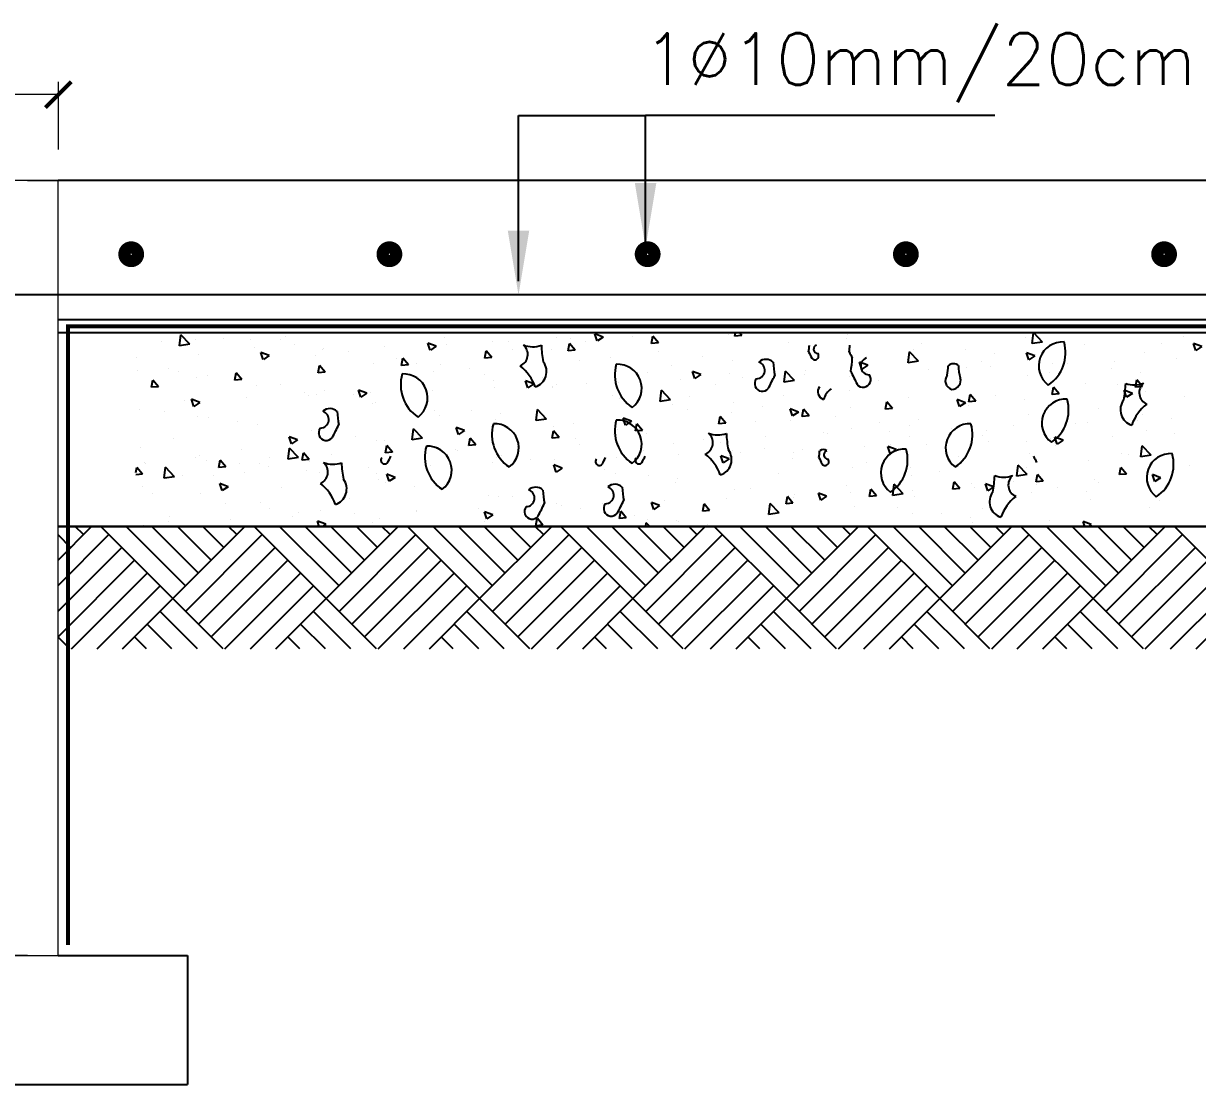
# Model space of a CAD drawing. Extents: x 166525 to 167198, y 178739 to 179747.
# Drawn here: x 167082.579 to 167087.125, y 179330.202 to 179334.309 of the extents above; entities that cross this region are included whole.
import ezdxf

# ---------------------------------------------------------------- set-up
doc = ezdxf.new("R2010")
doc.units = 0
doc.header["$MEASUREMENT"] = 0
doc.linetypes.add('HIDDEN', pattern=[9.525, 6.35, -3.175])
doc.layers.get('0').update_dxf_attribs({"linetype": 'CONTINUOUS'})
doc.layers.get('DEFPOINTS').update_dxf_attribs({"linetype": 'CONTINUOUS'})
for name, color, linetype in [('0371', 4, 'CONTINUOUS'), ('DIM', 144, 'CONTINUOUS'), ('H', 31, 'CONTINUOUS'), ('OUT', 6, 'CONTINUOUS'), ('ST', 2, 'CONTINUOUS'), ('win', 4, 'CONTINUOUS')]:
    doc.layers.add(name, color=color, linetype=linetype)
doc.layers.add('BEAM', color=6, linetype='CONTINUOUS', lineweight=13)
doc.styles.add('DIM', font='simplex.shx', dxfattribs={"width": 0.75})
doc.styles.add('ROMANS', font='romans.shx')
doc.dimstyles.new('MUTASIM', dxfattribs={"dimscale": 0.9995, "dimtxt": 0.2, "dimasz": 0.1, "dimexe": 0.05, "dimexo": 0.12, "dimgap": 0.05, "dimtad": 0, "dimzin": 0, "dimdsep": 46, "dimtxsty": 'DIM', "dimblk": 'ARCHTICK', "dimcen": 0.09, "dimclrd": 35, "dimclre": 33, "dimclrt": 256, "dimazin": 0, "dimtfac": 1, "dimtofl": 0, "dimtmove": 1, "dimatfit": 3, "dimfxl": 0.18, "dimtolj": 1, "dimtzin": 0, "dimlwd": 13, "dimlwe": 9, "dimarcsym": 0})

# ---------------------------------------------------------------- blocks, each defined once
blk = doc.blocks.new('_ARCHTICK')
at = {"color": 0, "linetype": 'ByBlock', "const_width": 0.15}
blk.add_lwpolyline([(-0.5, -0.5), (0.5, 0.5)], dxfattribs=at)
blk = doc.blocks.new('*D1787')
at = {"layer": 'BEAM', "color": 33, "lineweight": 9, "transparency": 16777216}
for p, q in [((167079.7137, 179333.8216), (167079.7137, 179334.084)), ((167082.7137, 179333.8216), (167082.7137, 179334.084))]:
    blk.add_line(p, q, dxfattribs=at)
at = {"layer": 'BEAM', "color": 35, "lineweight": 13, "transparency": 16777216}
for p, q in [((167079.7137, 179334.034), (167080.7853, 179334.034)), ((167082.7137, 179334.034), (167081.642, 179334.034))]:
    blk.add_line(p, q, dxfattribs=at)
at = {"layer": 'DEFPOINTS', "color": 0, "transparency": 16777216}
for p in [(167082.7137, 179334.034), (167079.7137, 179333.7016), (167082.7137, 179333.7016)]:
    blk.add_point(p, dxfattribs=at)
at = {"layer": 'BEAM', "color": 35, "lineweight": 13, "transparency": 16777216, "xscale": 0.09995000000000001, "yscale": 0.09995000000000001, "zscale": 0.09995000000000001, "rotation": 180}
blk.add_blockref('_ARCHTICK', (167079.7137, 179334.034), dxfattribs=at)
at = {"layer": 'BEAM', "color": 35, "lineweight": 13, "transparency": 16777216, "xscale": 0.09995000000000001, "yscale": 0.09995000000000001, "zscale": 0.09995000000000001}
blk.add_blockref('_ARCHTICK', (167082.7137, 179334.034), dxfattribs=at)
at = {"layer": 'BEAM', "transparency": 16777216, "insert": (167081.2137, 179334.034), "char_height": 0.1999, "attachment_point": 5, "style": 'DIM'}
blk.add_mtext('\\A1;0.60', dxfattribs=at)
blk = doc.blocks.new('*D1788')
at = {"layer": 'BEAM', "color": 33, "lineweight": 9, "transparency": 16777216}
for p, q in [((167082.5937, 179333.7016), (167079.4006, 179333.7016)), ((167082.5937, 179330.7016), (167079.4006, 179330.7016))]:
    blk.add_line(p, q, dxfattribs=at)
at = {"layer": 'BEAM', "color": 35, "lineweight": 13, "transparency": 16777216}
for p, q in [((167079.4506, 179333.7016), (167079.4506, 179332.9248)), ((167079.4506, 179330.7016), (167079.4506, 179332.068))]:
    blk.add_line(p, q, dxfattribs=at)
at = {"layer": 'DEFPOINTS', "color": 0, "transparency": 16777216}
for p in [(167079.4506, 179333.7016), (167082.7137, 179333.7016), (167082.7137, 179330.7016)]:
    blk.add_point(p, dxfattribs=at)
at = {"layer": 'BEAM', "color": 35, "lineweight": 13, "transparency": 16777216, "xscale": 0.09995000000000001, "yscale": 0.09995000000000001, "zscale": 0.09995000000000001}
for p, rotation in [((167079.4506, 179333.7016), 90), ((167079.4506, 179330.7016), 270)]:
    blk.add_blockref('_ARCHTICK', p, dxfattribs=dict(at, rotation=rotation))
at = {"layer": 'BEAM', "transparency": 16777216, "insert": (167079.4506, 179332.4964), "char_height": 0.1999, "attachment_point": 5, "rotation": 90, "style": 'DIM'}
blk.add_mtext('\\A1;0.60', dxfattribs=at)
blk = doc.blocks.new('*X1052')
at = {"color": 0}
for p, q in [((7305.83, 19660.4), (7361.68, 19716.25)), ((7424.62, 19660.4), (7368.77, 19716.25)), ((7375.12, 19709.89), (7381.48, 19716.25)), ((7385.02, 19699.99), (7401.28, 19716.25)), ((7394.92, 19690.1), (7421.08, 19716.25)), ((7404.82, 19680.2), (7440.88, 19716.25)), ((7414.72, 19670.3), (7460.68, 19716.25)), ((7424.62, 19660.4), (7480.47, 19716.25)), ((7543.42, 19660.4), (7487.56, 19716.25)), ((7493.92, 19709.89), (7500.27, 19716.25)), ((7503.82, 19699.99), (7520.07, 19716.25)), ((7513.72, 19690.1), (7539.87, 19716.25)), ((7523.62, 19680.2), (7559.67, 19716.25)), ((7533.52, 19670.3), (7579.47, 19716.25)), ((7543.42, 19660.4), (7599.27, 19716.25)), ((7662.21, 19660.4), (7606.36, 19716.25)), ((7612.71, 19709.89), (7619.07, 19716.25)), ((7622.61, 19699.99), (7638.87, 19716.25)), ((7632.51, 19690.1), (7658.67, 19716.25)), ((7642.41, 19680.2), (7678.46, 19716.25)), ((7652.31, 19670.3), (7698.26, 19716.25)), ((7662.21, 19660.4), (7718.06, 19716.25)), ((7781, 19660.4), (7725.15, 19716.25)), ((7731.51, 19709.89), (7737.86, 19716.25)), ((7741.41, 19699.99), (7757.66, 19716.25)), ((7751.3, 19690.1), (7777.46, 19716.25)), ((7761.2, 19680.2), (7797.26, 19716.25)), ((7771.1, 19670.3), (7817.06, 19716.25)), ((7781, 19660.4), (7836.86, 19716.25)), ((7899.8, 19660.4), (7843.94, 19716.25)), ((7850.3, 19709.89), (7856.66, 19716.25)), ((7860.2, 19699.99), (7876.45, 19716.25)), ((7870.1, 19690.1), (7896.25, 19716.25)), ((7880, 19680.2), (7916.05, 19716.25)), ((7889.9, 19670.3), (7935.85, 19716.25)), ((7899.8, 19660.4), (7955.65, 19716.25)), ((8018.59, 19660.4), (7962.74, 19716.25)), ((7969.09, 19709.89), (7975.45, 19716.25)), ((7978.99, 19699.99), (7995.25, 19716.25)), ((7988.89, 19690.1), (8015.05, 19716.25)), ((7998.79, 19680.2), (8034.85, 19716.25)), ((8008.69, 19670.3), (8054.65, 19716.25)), ((8018.59, 19660.4), (8074.44, 19716.25)), ((8137.38, 19660.4), (8081.53, 19716.25)), ((8087.89, 19709.89), (8094.24, 19716.25)), ((8097.79, 19699.99), (8114.04, 19716.25)), ((8107.69, 19690.1), (8133.84, 19716.25)), ((8117.59, 19680.2), (8153.64, 19716.25)), ((8127.49, 19670.3), (8173.44, 19716.25)), ((8137.38, 19660.4), (8193.24, 19716.25)), ((8226.07, 19690.5), (8200.33, 19716.25)), ((8206.68, 19709.89), (8213.04, 19716.25)), ((7414.72, 19650.5), (7355.32, 19709.89)), ((7533.52, 19650.5), (7474.12, 19709.89)), ((7652.31, 19650.5), (7592.91, 19709.89)), ((7771.1, 19650.5), (7711.71, 19709.89)), ((7889.9, 19650.5), (7830.5, 19709.89)), ((8008.69, 19650.5), (7949.29, 19709.89)), ((8127.49, 19650.5), (8068.09, 19709.89)), ((8226.07, 19670.7), (8186.88, 19709.89)), ((8216.58, 19699.99), (8226.07, 19709.49)), ((7404.82, 19640.6), (7345.43, 19699.99)), ((7523.62, 19640.6), (7464.22, 19699.99)), ((7642.41, 19640.6), (7583.01, 19699.99)), ((7761.2, 19640.6), (7701.81, 19699.99)), ((7880, 19640.6), (7820.6, 19699.99)), ((7998.79, 19640.6), (7939.39, 19699.99)), ((8117.59, 19640.6), (8058.19, 19699.99)), ((8226.07, 19650.9), (8176.98, 19699.99)), ((7394.92, 19630.7), (7335.53, 19690.1)), ((7513.72, 19630.7), (7454.32, 19690.1)), ((7632.51, 19630.7), (7573.11, 19690.1)), ((7751.3, 19630.7), (7691.91, 19690.1)), ((7870.1, 19630.7), (7810.7, 19690.1)), ((7988.89, 19630.7), (7929.5, 19690.1)), ((8107.69, 19630.7), (8048.29, 19690.1)), ((8226.07, 19631.1), (8167.08, 19690.1)), ((7384.35, 19621.47), (7325.63, 19680.2)), ((7503.15, 19621.47), (7444.42, 19680.2)), ((7621.94, 19621.47), (7563.21, 19680.2)), ((7740.73, 19621.47), (7682.01, 19680.2)), ((7859.53, 19621.47), (7800.8, 19680.2)), ((7978.32, 19621.47), (7919.6, 19680.2)), ((8097.12, 19621.47), (8038.39, 19680.2)), ((8215.91, 19621.47), (8157.18, 19680.2)), ((7364.55, 19621.47), (7315.73, 19670.3)), ((7483.35, 19621.47), (7434.52, 19670.3)), ((7602.14, 19621.47), (7553.31, 19670.3)), ((7720.94, 19621.47), (7672.11, 19670.3)), ((7839.73, 19621.47), (7790.9, 19670.3)), ((7958.52, 19621.47), (7909.7, 19670.3)), ((8077.32, 19621.47), (8028.49, 19670.3)), ((8196.11, 19621.47), (8147.28, 19670.3)), ((7344.75, 19621.47), (7305.83, 19660.4)), ((7385.69, 19621.47), (7424.62, 19660.4)), ((7463.55, 19621.47), (7424.62, 19660.4)), ((7504.49, 19621.47), (7543.42, 19660.4)), ((7582.34, 19621.47), (7543.42, 19660.4)), ((7623.28, 19621.47), (7662.21, 19660.4)), ((7701.14, 19621.47), (7662.21, 19660.4)), ((7742.08, 19621.47), (7781, 19660.4)), ((7819.93, 19621.47), (7781, 19660.4)), ((7860.87, 19621.47), (7899.8, 19660.4)), ((7938.72, 19621.47), (7899.8, 19660.4)), ((7979.66, 19621.47), (8018.59, 19660.4)), ((8057.52, 19621.47), (8018.59, 19660.4)), ((8098.46, 19621.47), (8137.38, 19660.4)), ((8176.31, 19621.47), (8137.38, 19660.4)), ((7405.49, 19621.47), (7434.52, 19650.5)), ((7524.29, 19621.47), (7553.31, 19650.5)), ((7643.08, 19621.47), (7672.11, 19650.5)), ((7761.87, 19621.47), (7790.9, 19650.5)), ((7880.67, 19621.47), (7909.7, 19650.5)), ((7999.46, 19621.47), (8028.49, 19650.5)), ((8118.26, 19621.47), (8147.28, 19650.5)), ((7425.29, 19621.47), (7444.42, 19640.6)), ((7544.09, 19621.47), (7563.21, 19640.6)), ((7662.88, 19621.47), (7682.01, 19640.6)), ((7781.67, 19621.47), (7800.8, 19640.6)), ((7900.47, 19621.47), (7919.6, 19640.6)), ((8019.26, 19621.47), (8038.39, 19640.6)), ((8138.06, 19621.47), (8157.18, 19640.6)), ((7445.09, 19621.47), (7454.32, 19630.7)), ((7563.88, 19621.47), (7573.11, 19630.7)), ((7682.68, 19621.47), (7691.91, 19630.7)), ((7801.47, 19621.47), (7810.7, 19630.7)), ((7920.27, 19621.47), (7929.5, 19630.7)), ((8039.06, 19621.47), (8048.29, 19630.7)), ((8157.85, 19621.47), (8167.08, 19630.7)), ((8217.25, 19621.47), (8226.07, 19630.29))]:
    blk.add_line(p, q, dxfattribs=at)
blk = doc.blocks.new('*X1053')
at = {"color": 0}
for p, q in [((8886.76, 19173.25), (8886.76, 19173.25)), ((8996, 19169.04), (9002.92, 19176.25)), ((8996, 19169.04), (9004, 19167.8)), ((9004.02, 19167.79), (9003.03, 19176.25)), ((9009.1, 19172.74), (9009.1, 19172.74)), ((9146.83, 19175.11), (9146.83, 19175.11)), ((9148.21, 19172.14), (9148.21, 19172.14)), ((9228.95, 19174), (9230.84, 19176.25)), ((9228.95, 19174), (9234.33, 19173.53)), ((9234.35, 19173.52), (9233.84, 19176.25)), ((9239.38, 19174.71), (9239.38, 19174.71)), ((9265.25, 19175.62), (9265.25, 19175.62)), ((9293.5, 19168.35), (9297.84, 19173.52)), ((9298.9, 19167.88), (9297.86, 19173.52)), ((9313.3, 19173.59), (9313.3, 19173.59)), ((9336.44, 19172.92), (9342.74, 19175.34)), ((9336.44, 19172.92), (9340.91, 19169.9)), ((9340.93, 19169.9), (9342.75, 19175.34)), ((9350.07, 19169.49), (9350.07, 19169.49)), ((9361.34, 19171.56), (9361.34, 19171.56)), ((9372.6, 19172.45), (9372.6, 19172.45)), ((9409.38, 19169.53), (9409.38, 19169.53)), ((9422.16, 19169.36), (9422.16, 19169.36)), ((9459.41, 19172.5), (9459.41, 19172.5)), ((9468.9, 19176.11), (9468.9, 19176.11)), ((9534.54, 19175.53), (9534.54, 19175.53)), ((9582.58, 19173.5), (9582.58, 19173.5)), ((9585.95, 19170.76), (9585.95, 19170.76)), ((9609.92, 19171.32), (9609.92, 19171.32)), ((9630.63, 19171.47), (9630.63, 19171.47)), ((9652.43, 19171.33), (9652.43, 19171.33)), ((9656.43, 19167.33), (9663.44, 19174.63)), ((9664.45, 19166.08), (9663.45, 19174.63)), ((9678.67, 19169.44), (9678.67, 19169.44)), ((8872.79, 19165.52), (8879.09, 19167.94)), ((8872.79, 19165.52), (8877.27, 19162.5)), ((8877.28, 19162.49), (8879.11, 19167.93)), ((8903.89, 19167.6), (8903.89, 19167.6)), ((8917.43, 19160.64), (8917.43, 19160.64)), ((8963.64, 19166.98), (8963.64, 19166.98)), ((9002.13, 19158.31), (9008.44, 19160.73)), ((9006.63, 19155.28), (9008.45, 19160.72)), ((9033.38, 19160.18), (9033.38, 19160.18)), ((9055.91, 19163.14), (9055.91, 19163.14)), ((9089.99, 19167.63), (9089.99, 19167.63)), ((9092.05, 19154.14), (9099.06, 19161.45)), ((9095.72, 19163.13), (9095.72, 19163.13)), ((9100.07, 19152.89), (9099.08, 19161.44)), ((9146.42, 19161.63), (9146.42, 19161.63)), ((9193.17, 19168.37), (9193.17, 19168.37)), ((9293.23, 19162.01), (9293.23, 19162.01)), ((9293.5, 19168.35), (9298.88, 19167.88)), ((9358.06, 19162.71), (9362.4, 19167.88)), ((9358.06, 19162.71), (9363.44, 19162.24)), ((9363.45, 19162.23), (9362.41, 19167.87)), ((9376.7, 19163.6), (9376.7, 19163.6)), ((9406.93, 19163.49), (9406.93, 19163.49)), ((9422.61, 19157.06), (9426.95, 19162.23)), ((9428.01, 19156.58), (9426.96, 19162.22)), ((9457.43, 19167.5), (9457.43, 19167.5)), ((9465.78, 19165.72), (9472.08, 19168.13)), ((9465.78, 19165.72), (9470.26, 19162.7)), ((9470.27, 19162.69), (9472.09, 19168.13)), ((9505.47, 19165.47), (9505.47, 19165.47)), ((9533.47, 19161.75), (9533.47, 19161.75)), ((9553.3, 19163.86), (9553.3, 19163.86)), ((9553.52, 19163.44), (9553.52, 19163.44)), ((9575.84, 19166.83), (9575.84, 19166.83)), ((9595.12, 19158.51), (9601.42, 19160.93)), ((9599.61, 19155.48), (9601.44, 19160.92)), ((9601.56, 19161.41), (9601.56, 19161.41)), ((9606.22, 19164.99), (9606.22, 19164.99)), ((9656.43, 19167.33), (9664.43, 19166.09)), ((8892.06, 19156.17), (8892.06, 19156.17)), ((8940.11, 19154.14), (8940.11, 19154.14)), ((8976.54, 19152.69), (8976.54, 19152.69)), ((8988.15, 19152.11), (8988.15, 19152.11)), ((9002.13, 19158.31), (9006.61, 19155.29)), ((9043.24, 19154.12), (9043.24, 19154.12)), ((9092.05, 19154.14), (9100.06, 19152.9)), ((9100.96, 19155.86), (9100.96, 19155.86)), ((9131.48, 19151.1), (9137.78, 19153.52)), ((9131.48, 19151.1), (9135.95, 19148.08)), ((9135.97, 19148.08), (9137.79, 19153.52)), ((9236.61, 19154.55), (9236.61, 19154.55)), ((9259.14, 19157.52), (9259.14, 19157.52)), ((9283.74, 19150.51), (9283.74, 19150.51)), ((9330.49, 19157.26), (9330.49, 19157.26)), ((9354.44, 19154.48), (9354.44, 19154.48)), ((9422.61, 19157.06), (9427.99, 19156.59)), ((9462.38, 19151.89), (9462.38, 19151.89)), ((9480.98, 19152.74), (9480.98, 19152.74)), ((9487.16, 19151.41), (9491.5, 19156.58)), ((9487.16, 19151.41), (9492.54, 19150.94)), ((9492.56, 19150.93), (9491.52, 19156.57)), ((9496.46, 19156.38), (9496.46, 19156.38)), ((9514.02, 19152.48), (9514.02, 19152.48)), ((9551.72, 19145.76), (9556.06, 19150.93)), ((9557.11, 19145.28), (9556.07, 19150.93)), ((9559.47, 19158.24), (9559.47, 19158.24)), ((9595.12, 19158.51), (9599.6, 19155.49)), ((9649.6, 19159.38), (9649.6, 19159.38)), ((9697.65, 19157.35), (9697.65, 19157.35)), ((8919.92, 19145.24), (8919.92, 19145.24)), ((8942.45, 19148.2), (8942.45, 19148.2)), ((8990.75, 19145.11), (8990.75, 19145.11)), ((9008.01, 19142.78), (9008.01, 19142.78)), ((9036.19, 19150.08), (9036.19, 19150.08)), ((9054.75, 19149.53), (9054.75, 19149.53)), ((9084.24, 19148.05), (9084.24, 19148.05)), ((9132.28, 19146.02), (9132.28, 19146.02)), ((9145.69, 19142.58), (9145.69, 19142.58)), ((9179.77, 19147.07), (9179.77, 19147.07)), ((9180.33, 19143.99), (9180.33, 19143.99)), ((9188.1, 19139.24), (9195.11, 19146.55)), ((9196.12, 19137.99), (9195.13, 19146.54)), ((9228.37, 19141.96), (9228.37, 19141.96)), ((9238.28, 19144.75), (9238.28, 19144.75)), ((9260.82, 19143.9), (9267.12, 19146.31)), ((9260.82, 19143.9), (9265.29, 19140.88)), ((9265.31, 19140.87), (9267.13, 19146.31)), ((9301.95, 19145.47), (9301.95, 19145.47)), ((9383.01, 19141.45), (9383.01, 19141.45)), ((9428.49, 19143.73), (9428.49, 19143.73)), ((9439.85, 19148.93), (9439.85, 19148.93)), ((9467.81, 19146.15), (9467.81, 19146.15)), ((9551.72, 19145.76), (9557.1, 19145.29)), ((9616.27, 19140.12), (9620.61, 19145.29)), ((9621.67, 19139.64), (9620.62, 19145.28)), ((9643.08, 19143.3), (9643.08, 19143.3)), ((9651.33, 19141.37), (9651.33, 19141.37)), ((9665.61, 19146.27), (9665.61, 19146.27)), ((9672.81, 19148.27), (9672.81, 19148.27)), ((9696.79, 19147.13), (9696.79, 19147.13)), ((8918.67, 19134.54), (8923.01, 19139.71)), ((8918.67, 19134.54), (8924.05, 19134.07)), ((8924.07, 19134.06), (8923.02, 19139.71)), ((8938.26, 19136.1), (8938.26, 19136.1)), ((8962.55, 19137.02), (8962.55, 19137.02)), ((8983.22, 19128.89), (8987.56, 19134.07)), ((8988.62, 19128.42), (8987.58, 19134.06)), ((9066.32, 19132.13), (9066.32, 19132.13)), ((9123.16, 19139.61), (9123.16, 19139.61)), ((9188.1, 19139.24), (9196.11, 19138)), ((9192.07, 19138.41), (9192.07, 19138.41)), ((9249.47, 19136.46), (9249.47, 19136.46)), ((9276.41, 19139.93), (9276.41, 19139.93)), ((9324.46, 19137.9), (9324.46, 19137.9)), ((9326.39, 19133.99), (9326.39, 19133.99)), ((9348.92, 19136.96), (9348.92, 19136.96)), ((9372.5, 19135.87), (9372.5, 19135.87)), ((9375.6, 19133.64), (9375.6, 19133.64)), ((9376.01, 19134.72), (9376.01, 19134.72)), ((9390.16, 19136.69), (9396.46, 19139.11)), ((9390.16, 19136.69), (9394.64, 19133.67)), ((9394.65, 19133.66), (9396.47, 19139.1)), ((9420.55, 19133.84), (9420.55, 19133.84)), ((9421.06, 19139.4), (9421.06, 19139.4)), ((9586.24, 19135.82), (9586.24, 19135.82)), ((9605.13, 19135.03), (9605.13, 19135.03)), ((9616.27, 19140.12), (9621.65, 19139.64)), ((9620.33, 19139.26), (9620.33, 19139.26)), ((9680.82, 19134.47), (9685.16, 19139.64)), ((9680.82, 19134.47), (9686.2, 19134)), ((9686.22, 19133.99), (9685.18, 19139.63)), ((8885.78, 19127.09), (8885.78, 19127.09)), ((8916.34, 19130.68), (8916.34, 19130.68)), ((8926.51, 19129.28), (8932.82, 19131.7)), ((8926.51, 19129.28), (8930.99, 19126.26)), ((8931.01, 19126.26), (8932.83, 19131.7)), ((8983.22, 19128.89), (8988.6, 19128.42)), ((9009.7, 19124.68), (9009.7, 19124.68)), ((9032.23, 19127.64), (9032.23, 19127.64)), ((9047.78, 19123.25), (9052.12, 19128.42)), ((9047.78, 19123.25), (9053.16, 19122.78)), ((9053.17, 19122.77), (9052.13, 19128.41)), ((9055.86, 19122.08), (9062.16, 19124.49)), ((9060.35, 19119.05), (9062.17, 19124.49)), ((9099.87, 19125.9), (9099.87, 19125.9)), ((9145.33, 19131.67), (9145.33, 19131.67)), ((9196.98, 19127.45), (9196.98, 19127.45)), ((9269.55, 19126.51), (9269.55, 19126.51)), ((9284.15, 19124.35), (9291.16, 19131.65)), ((9284.15, 19124.35), (9292.16, 19123.11)), ((9292.17, 19123.1), (9291.18, 19131.65)), ((9323.52, 19125.71), (9323.52, 19125.71)), ((9329.39, 19127.3), (9329.39, 19127.3)), ((9468.59, 19131.81), (9468.59, 19131.81)), ((9516.63, 19129.78), (9516.63, 19129.78)), ((9519.5, 19129.48), (9525.8, 19131.9)), ((9519.5, 19129.48), (9523.98, 19126.46)), ((9523.99, 19126.45), (9525.82, 19131.89)), ((9529.63, 19128.37), (9529.63, 19128.37)), ((9552.16, 19131.33), (9552.16, 19131.33)), ((9558.38, 19128.28), (9558.38, 19128.28)), ((9564.68, 19127.75), (9564.68, 19127.75)), ((9567.84, 19130.25), (9567.84, 19130.25)), ((9612.72, 19125.72), (9612.72, 19125.72)), ((9648.84, 19122.27), (9655.14, 19124.69)), ((9653.33, 19119.24), (9655.16, 19124.68)), ((9660.77, 19123.69), (9660.77, 19123.69)), ((8952.86, 19117.2), (8952.86, 19117.2)), ((9053.66, 19119.57), (9053.66, 19119.57)), ((9055.86, 19122.08), (9060.33, 19119.06)), ((9112.33, 19117.6), (9116.67, 19122.77)), ((9112.33, 19117.6), (9117.71, 19117.13)), ((9117.73, 19117.12), (9116.69, 19122.76)), ((9144.49, 19118.44), (9144.49, 19118.44)), ((9176.88, 19111.95), (9181.22, 19117.12)), ((9182.28, 19111.47), (9181.24, 19117.12)), ((9185.2, 19114.87), (9191.5, 19117.29)), ((9185.2, 19114.87), (9189.67, 19111.85)), ((9189.69, 19111.84), (9191.51, 19117.28)), ((9212.94, 19119.05), (9212.94, 19119.05)), ((9235.47, 19122.02), (9235.47, 19122.02)), ((9237.19, 19114.79), (9237.19, 19114.79)), ((9271.03, 19116.7), (9271.03, 19116.7)), ((9282.65, 19120.55), (9282.65, 19120.55)), ((9380.21, 19109.45), (9387.22, 19116.76)), ((9388.23, 19108.2), (9387.23, 19116.75)), ((9438.7, 19116.4), (9438.7, 19116.4)), ((9466.71, 19116.19), (9466.71, 19116.19)), ((9472.79, 19120.88), (9472.79, 19120.88)), ((9512.92, 19122.52), (9512.92, 19122.52)), ((9515.35, 19121.24), (9515.35, 19121.24)), ((9648.84, 19122.27), (9653.32, 19119.25)), ((9676.02, 19115.26), (9676.02, 19115.26)), ((9695.7, 19117.17), (9695.7, 19117.17)), ((8896.24, 19109.74), (8896.24, 19109.74)), ((8918.78, 19112.71), (8918.78, 19112.71)), ((8922.58, 19108.15), (8922.58, 19108.15)), ((8961.45, 19107.06), (8961.45, 19107.06)), ((8970.62, 19106.12), (8970.62, 19106.12)), ((9006.91, 19112.82), (9006.91, 19112.82)), ((9092.01, 19109.43), (9092.01, 19109.43)), ((9122.01, 19107.08), (9122.01, 19107.08)), ((9156.1, 19111.57), (9156.1, 19111.57)), ((9176.88, 19111.95), (9182.26, 19111.48)), ((9190.98, 19108.45), (9190.98, 19108.45)), ((9218.55, 19107.69), (9218.55, 19107.69)), ((9241.44, 19106.3), (9245.78, 19111.47)), ((9241.44, 19106.3), (9246.82, 19105.83)), ((9246.83, 19105.83), (9245.79, 19111.47)), ((9305.99, 19100.66), (9310.33, 19105.83)), ((9311.39, 19100.18), (9310.35, 19105.82)), ((9314.54, 19107.66), (9320.84, 19110.08)), ((9314.54, 19107.66), (9319.02, 19104.64)), ((9319.03, 19104.63), (9320.85, 19110.07)), ((9359.33, 19105.95), (9359.33, 19105.95)), ((9380.21, 19109.45), (9388.21, 19108.21)), ((9416.17, 19113.43), (9416.17, 19113.43)), ((9419.97, 19109.44), (9419.97, 19109.44)), ((9462.87, 19112.23), (9462.87, 19112.23)), ((9604.03, 19105.07), (9604.03, 19105.07)), ((9619.41, 19107.81), (9619.41, 19107.81)), ((9641.94, 19110.77), (9641.94, 19110.77)), ((9650.24, 19111.41), (9650.24, 19111.41)), ((8893.51, 19098.09), (8893.51, 19098.09)), ((8915.25, 19100.72), (8915.25, 19100.72)), ((8941.56, 19096.06), (8941.56, 19096.06)), ((9018.67, 19104.09), (9018.67, 19104.09)), ((9039.52, 19100.42), (9039.52, 19100.42)), ((9042.64, 19096.63), (9042.64, 19096.63)), ((9066.71, 19102.06), (9066.71, 19102.06)), ((9098.77, 19095.94), (9098.77, 19095.94)), ((9099.48, 19104.12), (9099.48, 19104.12)), ((9114.76, 19100.03), (9114.76, 19100.03)), ((9144.23, 19101.71), (9144.23, 19101.71)), ((9162.8, 19098), (9162.8, 19098)), ((9166.06, 19098.68), (9166.06, 19098.68)), ((9210.84, 19095.97), (9210.84, 19095.97)), ((9302.72, 19098.49), (9302.72, 19098.49)), ((9305.99, 19100.66), (9311.37, 19100.19)), ((9325.25, 19101.46), (9325.25, 19101.46)), ((9328.3, 19097.34), (9328.3, 19097.34)), ((9370.55, 19095.01), (9374.88, 19100.18)), ((9374.51, 19103.68), (9374.51, 19103.68)), ((9375.94, 19094.53), (9374.9, 19100.17)), ((9410.38, 19103.22), (9410.38, 19103.22)), ((9443.88, 19100.45), (9450.18, 19102.87)), ((9443.88, 19100.45), (9448.36, 19097.43)), ((9448.37, 19097.43), (9450.2, 19102.86)), ((9476.26, 19094.55), (9483.27, 19101.86)), ((9484.28, 19093.3), (9483.28, 19101.85)), ((9528.48, 19095.84), (9528.48, 19095.84)), ((9557.29, 19098.32), (9557.29, 19098.32)), ((9562.57, 19100.32), (9562.57, 19100.32)), ((8911.88, 19081.37), (8918.89, 19088.67)), ((8919.9, 19080.12), (8918.9, 19088.66)), ((8980.24, 19093.05), (8986.54, 19095.47)), ((8980.24, 19093.05), (8984.71, 19090.03)), ((8984.73, 19090.02), (8986.55, 19095.46)), ((8986.02, 19089.18), (8986.02, 19089.18)), ((8987.03, 19091.41), (8987.03, 19091.41)), ((8989.6, 19094.03), (8989.6, 19094.03)), ((9008.56, 19092.15), (9008.56, 19092.15)), ((9037.64, 19092), (9037.64, 19092)), ((9052.56, 19089.61), (9052.56, 19089.61)), ((9085.69, 19089.97), (9085.69, 19089.97)), ((9109.58, 19085.84), (9115.88, 19088.26)), ((9113.57, 19089.67), (9113.57, 19089.67)), ((9114.07, 19082.81), (9115.89, 19088.25)), ((9133.73, 19087.95), (9133.73, 19087.95)), ((9245.88, 19091.01), (9245.88, 19091.01)), ((9258.89, 19093.94), (9258.89, 19093.94)), ((9281.55, 19090.59), (9281.55, 19090.59)), ((9306.93, 19091.91), (9306.93, 19091.91)), ((9354.98, 19089.88), (9354.98, 19089.88)), ((9357.89, 19094.21), (9357.89, 19094.21)), ((9370.55, 19095.01), (9375.92, 19094.54)), ((9403.02, 19087.85), (9403.02, 19087.85)), ((9435.1, 19089.36), (9439.44, 19094.53)), ((9435.1, 19089.36), (9440.48, 19088.89)), ((9440.49, 19088.88), (9439.45, 19094.52)), ((9476.26, 19094.55), (9484.26, 19093.31)), ((9499.65, 19083.71), (9503.99, 19088.88)), ((9505.05, 19083.24), (9504.01, 19088.88)), ((9505.95, 19092.87), (9505.95, 19092.87)), ((9511.83, 19092.56), (9511.83, 19092.56)), ((9572.31, 19079.66), (9579.32, 19086.96)), ((9573.22, 19093.24), (9579.52, 19095.66)), ((9573.22, 19093.24), (9577.7, 19090.22)), ((9577.71, 19090.22), (9579.54, 19095.66)), ((9580.33, 19078.41), (9579.33, 19086.95)), ((9669.1, 19094.57), (9669.1, 19094.57)), ((9694.61, 19087.21), (9694.61, 19087.21)), ((8911.88, 19081.37), (8919.88, 19080.13)), ((8929.19, 19081.7), (8929.19, 19081.7)), ((8934.55, 19082.4), (8934.55, 19082.4)), ((9005.82, 19082.86), (9005.82, 19082.86)), ((9061.09, 19080.66), (9061.09, 19080.66)), ((9109.58, 19085.84), (9114.05, 19082.82)), ((9181.78, 19085.92), (9181.78, 19085.92)), ((9189.26, 19083.56), (9189.26, 19083.56)), ((9189.88, 19078.49), (9189.88, 19078.49)), ((9211.79, 19086.52), (9211.79, 19086.52)), ((9229.82, 19083.89), (9229.82, 19083.89)), ((9236.09, 19084.83), (9236.09, 19084.83)), ((9238.92, 19078.63), (9245.22, 19081.05)), ((9238.92, 19078.63), (9243.4, 19075.61)), ((9243.41, 19075.61), (9245.23, 19081.04)), ((9277.86, 19081.86), (9277.86, 19081.86)), ((9305.41, 19085.2), (9305.41, 19085.2)), ((9325.91, 19079.83), (9325.91, 19079.83)), ((9373.95, 19077.8), (9373.95, 19077.8)), ((9392.5, 19077.93), (9392.5, 19077.93)), ((9415.03, 19080.9), (9415.03, 19080.9)), ((9418.87, 19079.48), (9418.87, 19079.48)), ((9449.11, 19085.39), (9449.11, 19085.39)), ((9451.06, 19085.82), (9451.06, 19085.82)), ((9465.62, 19086.23), (9465.62, 19086.23)), ((9499.11, 19083.79), (9499.11, 19083.79)), ((9499.65, 19083.71), (9505.03, 19083.24)), ((9547.15, 19081.76), (9547.15, 19081.76)), ((9564.21, 19078.07), (9568.54, 19083.24)), ((9564.21, 19078.07), (9569.58, 19077.6)), ((9569.6, 19077.59), (9568.56, 19083.23)), ((9572.31, 19079.66), (9580.31, 19078.42)), ((9595.2, 19079.73), (9595.2, 19079.73)), ((9616.61, 19085.56), (9616.61, 19085.56)), ((9628.76, 19072.42), (9633.1, 19077.59)), ((9634.15, 19071.94), (9633.11, 19077.58)), ((9643.24, 19077.7), (9643.24, 19077.7)), ((9649.15, 19081.45), (9649.15, 19081.45)), ((9652.35, 19079.76), (9652.35, 19079.76)), ((8882.06, 19073.39), (8882.06, 19073.39)), ((8895.1, 19077.21), (8895.1, 19077.21)), ((8914.15, 19070.76), (8914.15, 19070.76)), ((8931.16, 19066.85), (8935.5, 19072.02)), ((8936.55, 19066.37), (8935.51, 19072.01)), ((8960.36, 19077.1), (8960.36, 19077.1)), ((9007.93, 19066.47), (9014.94, 19073.78)), ((9008.6, 19071.65), (9008.6, 19071.65)), ((9015.95, 19065.22), (9014.96, 19073.77)), ((9075.8, 19068.62), (9075.8, 19068.62)), ((9098.33, 19071.59), (9098.33, 19071.59)), ((9132.42, 19076.07), (9132.42, 19076.07)), ((9143.14, 19071.75), (9143.14, 19071.75)), ((9252.92, 19076.19), (9252.92, 19076.19)), ((9335.66, 19070.45), (9335.66, 19070.45)), ((9368.26, 19071.42), (9374.56, 19073.84)), ((9368.26, 19071.42), (9372.74, 19068.4)), ((9372.75, 19068.4), (9374.58, 19073.84)), ((9373.41, 19073.72), (9373.41, 19073.72)), ((9422, 19075.77), (9422, 19075.77)), ((9470.04, 19073.74), (9470.04, 19073.74)), ((9518.08, 19071.71), (9518.08, 19071.71)), ((9564.12, 19076.55), (9564.12, 19076.55)), ((9566.13, 19069.68), (9566.13, 19069.68)), ((9595.73, 19072.31), (9595.73, 19072.31)), ((9602.94, 19075.11), (9602.94, 19075.11)), ((9618.26, 19075.28), (9618.26, 19075.28)), ((9628.76, 19072.42), (9634.14, 19071.95)), ((9668.36, 19064.76), (9675.37, 19072.07)), ((9676.38, 19063.51), (9675.39, 19072.06)), ((9690.66, 19074.81), (9690.66, 19074.81)), ((9691.28, 19075.68), (9691.28, 19075.68)), ((9693.31, 19066.77), (9697.65, 19071.94)), ((9698.39, 19068.03), (9697.67, 19071.93)), ((8904.62, 19064.02), (8910.92, 19066.44)), ((8904.62, 19064.02), (8909.09, 19061)), ((8904.67, 19062.41), (8904.67, 19062.41)), ((8909.11, 19060.99), (8910.93, 19066.43)), ((8931.16, 19066.85), (8936.54, 19066.37)), ((8952.72, 19060.38), (8952.72, 19060.38)), ((8956.11, 19062.64), (8956.11, 19062.64)), ((8995.71, 19061.2), (9000.05, 19066.37)), ((8995.71, 19061.2), (9001.09, 19060.73)), ((9001.11, 19060.72), (9000.07, 19066.36)), ((9007.93, 19066.47), (9015.94, 19065.23)), ((9018.96, 19061.14), (9018.96, 19061.14)), ((9051.47, 19059.65), (9051.47, 19059.65)), ((9060.27, 19055.55), (9064.6, 19060.72)), ((9065.66, 19055.07), (9064.62, 19060.71)), ((9097.68, 19065.98), (9097.68, 19065.98)), ((9200.43, 19067.18), (9200.43, 19067.18)), ((9279.04, 19063), (9279.04, 19063)), ((9280.46, 19060.63), (9280.46, 19060.63)), ((9301.57, 19065.96), (9301.57, 19065.96)), ((9327.2, 19067.38), (9327.2, 19067.38)), ((9497.6, 19064.22), (9503.9, 19066.64)), ((9497.6, 19064.22), (9502.08, 19061.2)), ((9502.09, 19061.19), (9503.92, 19066.63)), ((9504.81, 19060.34), (9504.81, 19060.34)), ((9510.73, 19062.6), (9510.73, 19062.6)), ((9511.64, 19067.54), (9511.64, 19067.54)), ((9538.89, 19064.83), (9538.89, 19064.83)), ((9556.19, 19068.36), (9556.19, 19068.36)), ((9614.17, 19067.65), (9614.17, 19067.65)), ((9626.94, 19057.01), (9633.24, 19059.43)), ((9631.43, 19053.98), (9633.26, 19059.42)), ((9638.18, 19065.8), (9638.18, 19065.8)), ((9662.22, 19065.62), (9662.22, 19065.62)), ((9668.36, 19064.76), (9676.37, 19063.52)), ((9693.31, 19066.77), (9698.39, 19066.33)), ((8903.63, 19053.63), (8903.63, 19053.63)), ((8962.35, 19053.68), (8962.35, 19053.68)), ((8984.88, 19056.65), (8984.88, 19056.65)), ((9000.76, 19058.35), (9000.76, 19058.35)), ((9004.73, 19052.9), (9004.73, 19052.9)), ((9033.96, 19056.81), (9040.26, 19059.23)), ((9033.96, 19056.81), (9038.43, 19053.79)), ((9038.45, 19053.79), (9040.27, 19059.22)), ((9048.81, 19056.32), (9048.81, 19056.32)), ((9060.27, 19055.55), (9065.65, 19055.08)), ((9096.85, 19054.29), (9096.85, 19054.29)), ((9103.98, 19051.57), (9110.99, 19058.88)), ((9103.98, 19051.57), (9111.99, 19050.33)), ((9112, 19050.32), (9111.01, 19058.87)), ((9124.82, 19049.9), (9129.16, 19055.07)), ((9130.21, 19049.42), (9129.17, 19055.07)), ((9144.89, 19052.26), (9144.89, 19052.26)), ((9147.94, 19058.18), (9147.94, 19058.18)), ((9163.3, 19049.6), (9169.6, 19052.02)), ((9167.79, 19046.58), (9169.61, 19052.02)), ((9188.11, 19051.03), (9188.11, 19051.03)), ((9222.2, 19055.51), (9222.2, 19055.51)), ((9235, 19054.87), (9235, 19054.87)), ((9459.15, 19058.53), (9459.15, 19058.53)), ((9464.52, 19056.27), (9464.52, 19056.27)), ((9482.28, 19057.37), (9482.28, 19057.37)), ((9585.69, 19056.79), (9585.69, 19056.79)), ((9626.94, 19057.01), (9631.42, 19053.99)), ((9648.05, 19051.49), (9648.05, 19051.49)), ((9685.51, 19051.75), (9685.51, 19051.75)), ((9693.51, 19057.25), (9693.51, 19057.25)), ((8905.51, 19046.2), (8905.51, 19046.2)), ((8959.27, 19047.14), (8959.27, 19047.14)), ((9095.46, 19049.17), (9095.46, 19049.17)), ((9124.82, 19049.9), (9130.2, 19049.43)), ((9142.05, 19041.78), (9142.05, 19041.78)), ((9163.3, 19049.6), (9167.78, 19046.58)), ((9165.58, 19048.06), (9165.58, 19048.06)), ((9188.79, 19048.53), (9188.79, 19048.53)), ((9189.37, 19044.25), (9193.71, 19049.43)), ((9189.37, 19044.25), (9194.75, 19043.78)), ((9192.94, 19050.23), (9192.94, 19050.23)), ((9194.77, 19043.78), (9193.73, 19049.42)), ((9200.03, 19036.68), (9207.04, 19043.98)), ((9208.05, 19035.43), (9207.06, 19043.97)), ((9240.98, 19048.2), (9240.98, 19048.2)), ((9253.93, 19038.61), (9258.26, 19043.78)), ((9259.32, 19038.13), (9258.28, 19043.77)), ((9289.03, 19046.17), (9289.03, 19046.17)), ((9292.64, 19042.4), (9298.94, 19044.82)), ((9292.64, 19042.4), (9297.12, 19039.38)), ((9297.13, 19039.37), (9298.96, 19044.81)), ((9337.07, 19044.14), (9337.07, 19044.14)), ((9368.82, 19042.44), (9368.82, 19042.44)), ((9372.32, 19043.76), (9372.32, 19043.76)), ((9385.11, 19042.11), (9385.11, 19042.11)), ((9391.35, 19045.4), (9391.35, 19045.4)), ((9406.66, 19049.52), (9406.66, 19049.52)), ((9417.78, 19049.52), (9417.78, 19049.52)), ((9425.44, 19049.89), (9425.44, 19049.89)), ((9533.2, 19047.78), (9533.2, 19047.78)), ((9601.84, 19045.15), (9601.84, 19045.15)), ((9628.67, 19044.27), (9628.67, 19044.27)), ((8913.06, 19040.8), (8913.06, 19040.8)), ((9042.97, 19040.16), (9042.97, 19040.16)), ((9052.13, 19033.12), (9052.13, 19033.12)), ((9074.66, 19036.09), (9074.66, 19036.09)), ((9096.59, 19036.02), (9096.59, 19036.02)), ((9108.74, 19040.58), (9108.74, 19040.58)), ((9200.03, 19036.68), (9208.04, 19035.44)), ((9253.93, 19038.61), (9259.31, 19038.14)), ((9311.98, 19034.95), (9311.98, 19034.95)), ((9318.48, 19032.96), (9322.82, 19038.13)), ((9318.48, 19032.96), (9323.86, 19032.49)), ((9323.87, 19032.48), (9322.83, 19038.12)), ((9326.11, 19037.42), (9326.11, 19037.42)), ((9354.18, 19040.51), (9354.18, 19040.51)), ((9383.03, 19027.31), (9387.37, 19032.48)), ((9388.43, 19026.83), (9387.39, 19032.47)), ((9421.98, 19035.19), (9428.28, 19037.61)), ((9421.98, 19035.19), (9426.46, 19032.17)), ((9426.47, 19032.16), (9428.3, 19037.6)), ((9433.16, 19040.08), (9433.16, 19040.08)), ((9480.71, 19038.77), (9480.71, 19038.77)), ((9481.2, 19038.05), (9481.2, 19038.05)), ((9509.64, 19032.64), (9509.64, 19032.64)), ((9529.25, 19036.02), (9529.25, 19036.02)), ((9555.1, 19038.4), (9555.1, 19038.4)), ((9572.06, 19036.81), (9572.06, 19036.81)), ((9577.29, 19033.99), (9577.29, 19033.99)), ((9594.59, 19039.78), (9594.59, 19039.78)), ((9672.55, 19034.3), (9672.55, 19034.3)), ((8958.34, 19027.78), (8964.64, 19030.2)), ((8958.34, 19027.78), (8960.61, 19026.25)), ((8963.33, 19026.25), (8964.65, 19030.2)), ((8990.48, 19031.15), (8990.48, 19031.15)), ((9050.38, 19029.69), (9050.38, 19029.69)), ((9255.36, 19027.5), (9255.36, 19027.5)), ((9277.89, 19030.47), (9277.89, 19030.47)), ((9279.36, 19030.67), (9279.36, 19030.67)), ((9300.38, 19026.25), (9303.1, 19029.09)), ((9301.69, 19031.5), (9301.69, 19031.5)), ((9303.44, 19026.25), (9303.11, 19029.08)), ((9383.03, 19027.31), (9388.41, 19026.84)), ((9428.23, 19029.76), (9428.23, 19029.76)), ((9451.43, 19026.25), (9451.92, 19026.83)), ((9452.05, 19026.25), (9451.94, 19026.83)), ((9463.43, 19026.3), (9463.43, 19026.3)), ((9515.22, 19029.33), (9515.22, 19029.33)), ((9551.32, 19027.98), (9557.62, 19030.4)), ((9551.32, 19027.98), (9553.89, 19026.25)), ((9556.25, 19026.25), (9557.64, 19030.39)), ((9625.33, 19031.96), (9625.33, 19031.96)), ((9673.38, 19029.93), (9673.38, 19029.93)), ((9692.42, 19027.29), (9692.42, 19027.29))]:
    blk.add_line(p, q, dxfattribs=at)

msp = doc.modelspace()

# ---------------------------------------------------------------- linework, layer by layer
for p, q in [((167082.71368, 179330.70164), (167083.21368, 179330.70164)), ((167083.21368, 179330.70164), (167083.21368, 179330.20164)), ((167079.21368, 179330.20164), (167083.21368, 179330.20164))]:
    msp.add_line(p, q)
at = {"layer": 'BEAM'}
msp.add_line((167082.59374, 179333.70164), (167086.71001, 179333.70164), dxfattribs=at)
msp.add_lwpolyline([(167079.71368, 179330.70164), (167082.71368, 179330.70164), (167082.71368, 179333.70164), (167079.71368, 179333.70164)], close=True, dxfattribs=at)
at = {"layer": 'DIM', "color": 8}
for p, q in [((167084.4957, 179333.31178), (167084.4957, 179333.95306)), ((167084.4957, 179333.95306), (167084.98786, 179333.95306)), ((167086.34094, 179333.95306), (167084.98786, 179333.95306)), ((167084.98786, 179333.4424), (167084.98786, 179333.95306))]:
    msp.add_line(p, q, dxfattribs=at)
at = {"layer": 'DIM'}
msp.add_line((167088.32524, 179332.36222), (167082.71368, 179332.36222), dxfattribs=at)
at = {"layer": 'DIM', "color": 8}
for points in [[(167085.02946, 179333.692), (167084.94626, 179333.692), (167084.98786, 179333.4424)], [(167084.5373, 179333.50796), (167084.4541, 179333.50796), (167084.4957, 179333.25836)]]:
    msp.add_solid(points, dxfattribs=at)
at = {"layer": 'OUT', "color": 1}
for p, q in [((167088.48204, 179333.70164), (167082.71368, 179333.70164)), ((167088.48204, 179333.16222), (167082.71368, 179333.16222)), ((167088.32524, 179333.11222), (167082.71368, 179333.11222))]:
    msp.add_line(p, q, dxfattribs=at)
at = {"layer": 'OUT', "color": 2}
msp.add_line((167088.48204, 179333.25836), (167080.16336, 179333.25836), dxfattribs=at)
at = {"layer": 'OUT'}
msp.add_line((167088.48204, 179333.11222), (167082.71368, 179333.11222), dxfattribs=at)
at = {"layer": 'OUT', "color": 3}
msp.add_line((167082.71368, 179332.36222), (167088.48204, 179332.36222), dxfattribs=at)
at = {"layer": 'ST', "const_width": 0.0475}
for points in [[(167083.02214, 179333.41615, -1), (167082.96964, 179333.41615, -1)], [(167084.02214, 179333.41615, -1), (167083.96964, 179333.41615, -1)], [(167085.02214, 179333.41615, -1), (167084.96964, 179333.41615, -1)], [(167086.02214, 179333.41615, -1), (167085.96964, 179333.41615, -1)], [(167087.02214, 179333.41615, -1), (167086.96964, 179333.41615, -1)]]:
    msp.add_lwpolyline(points, format="xyb", close=True, dxfattribs=at)
at = {"layer": 'win', "color": 3, "linetype": 'HIDDEN', "ltscale": 0.2, "const_width": 0.015}
msp.add_lwpolyline([(167082.75077, 179330.74188), (167082.75077, 179333.13722), (167088.48204, 179333.13722)], dxfattribs=at)
at = {"layer": 'win'}
for centre, radius, start, end in [((167086.60317, 179332.98384), 0.09282, 86.64934, 233.11436), ((167086.46362, 179333.03495), 0.15081, 303.77472, 15.98898), ((167084.4831, 179333.02805), 0.04852, 293.51742, 49.34413), ((167084.55079, 179333.15487), 0.09698, 248.15968, 290.14664), ((167084.98106, 179333.07884), 0.39715, 182.16649, 191.44378), ((167085.46345, 179333.07006), 0.15886, 348.55622, 357.83351), ((167088.64232, 179334.52399), 3.36839, 206.16746, 206.64096), ((167085.64333, 179333.02263), 0.01485, 217.43286, 38.83821), ((167085.65523, 179333.04862), 0.01668, 108.28315, 268.8553), ((167085.62025, 179333.07006), 0.15886, 348.55622, 357.83351), ((167088.79912, 179334.52399), 3.36839, 206.16746, 206.64096), ((167084.39254, 179332.84338), 0.17813, 19.4609, 51.89562), ((167084.54209, 179332.96235), 0.06239, 287.15854, 37.17068), ((167085.01956, 179332.94846), 0.15081, 164.01102, 236.22528), ((167084.88, 179332.89734), 0.09282, 306.88564, 93.35066), ((167085.41625, 179332.96714), 0.03336, 271.1447, 71.71685), ((167085.45406, 179332.96759), 0.04151, 47.11314, 131.19318), ((167085.7998, 179333.01001), 0.31772, 182.16649, 191.44378), ((167085.47084, 179333.02562), 0.31772, 348.55622, 357.83351), ((167085.85438, 179332.98275), 0.03336, 108.28315, 268.8553), ((167085.93329, 179332.99299), 0.22694, 348.55622, 357.83351), ((167086.18025, 179332.96269), 0.02965, 48.80682, 132.88686), ((167086.29975, 179332.97631), 0.10036, 175.03263, 202.10582), ((167084.19042, 179332.91095), 0.15081, 164.01102, 236.22528), ((167084.05086, 179332.85983), 0.09282, 306.88564, 93.35066), ((167079.44207, 179335.91787), 6.73679, 333.359043, 333.832539), ((167091.82857, 179335.93348), 6.73679, 206.167461, 206.640957), ((167085.83059, 179332.93077), 0.0297, 217.43286, 38.83821), ((167086.18413, 179332.92642), 0.03565, 142.82932, 252.84146), ((167086.17241, 179332.92822), 0.03588, 271.91846, 16.72501), ((167085.44005, 179332.91516), 0.0297, 141.16179, 322.56714), ((167085.68627, 179332.88416), 0.0312, 142.82932, 252.84146), ((167085.76105, 179332.82467), 0.08907, 128.10438, 160.5391), ((167086.4502, 179332.93096), 0.39715, 348.55622, 357.83351), ((167086.88047, 179333.00699), 0.09698, 249.85336, 291.84032), ((167086.94815, 179332.88016), 0.04852, 130.65587, 246.48258), ((167086.61508, 179332.76221), 0.09282, 86.64934, 233.11436), ((167086.47553, 179332.81333), 0.15081, 303.77472, 15.98898), ((167086.88917, 179332.81446), 0.06239, 142.82932, 252.84146), ((167083.72777, 179332.77651), 0.03336, 271.1447, 71.71685), ((167083.76557, 179332.77696), 0.04151, 47.11314, 131.19318), ((167084.11132, 179332.81938), 0.31772, 182.16649, 191.44378), ((167087.03872, 179332.6955), 0.17813, 128.10438, 160.5391), ((167077.75358, 179335.72724), 6.73679, 333.359043, 333.832539), ((167084.54353, 179332.71782), 0.15081, 164.01102, 236.22528), ((167084.40398, 179332.6667), 0.09282, 306.88564, 93.35066), ((167085.01956, 179332.73223), 0.15081, 164.01102, 236.22528), ((167084.88, 179332.68111), 0.09282, 306.88564, 93.35066), ((167086.24254, 179332.6667), 0.09282, 86.64934, 233.11436), ((167086.10299, 179332.71782), 0.15081, 303.77472, 15.98898), ((167083.75157, 179332.72453), 0.0297, 141.16179, 322.56714), ((167085.19982, 179332.68678), 0.04852, 293.51742, 49.34413), ((167085.26751, 179332.8136), 0.09698, 248.15968, 290.14664), ((167085.69778, 179332.73757), 0.39715, 182.16649, 191.44378), ((167084.28388, 179332.63132), 0.15081, 164.01102, 236.22528), ((167084.14433, 179332.5802), 0.09282, 306.88564, 93.35066), ((167083.97777, 179332.6188), 0.01485, 141.16179, 322.56714), ((167080.97878, 179334.12015), 3.36839, 333.35904, 333.83254), ((167084.80875, 179332.61311), 0.01485, 141.16179, 322.56714), ((167081.80976, 179334.11447), 3.36839, 333.35904, 333.83254), ((167084.96221, 179332.6188), 0.01485, 141.16179, 322.56714), ((167081.96322, 179334.12015), 3.36839, 333.35904, 333.83254), ((167085.10926, 179332.50212), 0.17813, 19.4609, 51.89562), ((167085.25881, 179332.62108), 0.06239, 287.15854, 37.17068), ((167085.50329, 179332.66054), 0.15886, 348.55622, 357.83351), ((167088.68216, 179334.11447), 3.36839, 206.16746, 206.64096), ((167085.67617, 179332.63933), 0.02075, 48.80682, 132.88686), ((167085.68317, 179332.61311), 0.01485, 217.43286, 38.83821), ((167085.69507, 179332.6391), 0.01668, 108.28315, 268.8553), ((167085.99166, 179332.56902), 0.09282, 86.64934, 233.11436), ((167085.85211, 179332.62013), 0.15081, 303.77472, 15.98898), ((167089.51314, 179334.12015), 3.36839, 206.16746, 206.64096), ((167087.0215, 179332.55137), 0.09282, 86.64934, 233.11436), ((167086.88194, 179332.60249), 0.15081, 303.77472, 15.98898), ((167083.70904, 179332.57302), 0.04852, 293.51742, 49.34413), ((167083.77673, 179332.69985), 0.09698, 248.15968, 290.14664), ((167084.207, 179332.62382), 0.39715, 182.16649, 191.44378), ((167083.61847, 179332.38836), 0.17813, 19.4609, 51.89562), ((167083.76802, 179332.50732), 0.06239, 287.15854, 37.17068), ((167085.94302, 179332.57397), 0.39715, 348.55622, 357.83351), ((167086.37329, 179332.65), 0.09698, 249.85336, 291.84032), ((167086.44098, 179332.52318), 0.04852, 130.65587, 246.48258), ((167084.5245, 179332.47224), 0.03336, 271.1447, 71.71685), ((167084.5623, 179332.47269), 0.04151, 47.11314, 131.19318), ((167084.90804, 179332.51511), 0.31772, 182.16649, 191.44378), ((167084.83142, 179332.48361), 0.03336, 271.1447, 71.71685), ((167084.86922, 179332.48406), 0.04151, 47.11314, 131.19318), ((167085.21496, 179332.52648), 0.31772, 182.16649, 191.44378), ((167086.382, 179332.45748), 0.06239, 142.82932, 252.84146), ((167084.5483, 179332.42026), 0.0297, 141.16179, 322.56714), ((167078.55031, 179335.42297), 6.73679, 333.359043, 333.832539), ((167084.85522, 179332.43163), 0.0297, 141.16179, 322.56714), ((167078.85723, 179335.43434), 6.73679, 333.359043, 333.832539), ((167086.53155, 179332.33852), 0.17813, 128.10438, 160.5391)]:
    msp.add_arc(centre, radius, start, end, dxfattribs=at)

# ---------------------------------------------------------------- block references
at = {"layer": 'H', "color": 8, "xscale": -0.005000000004656613, "yscale": 0.005000000004656613, "zscale": 0.005000000000000002}
msp.add_blockref('*X1053', (167131.50561, 179237.23096), dxfattribs=at)
at = {"layer": 'H', "xscale": -0.005000000004656613, "yscale": 0.005000000004656613, "zscale": 0.005000000000000002}
msp.add_blockref('*X1052', (167123.84405, 179233.78096), dxfattribs=at)

# ---------------------------------------------------------------- texts
at = {"layer": '0371', "color": 6, "style": 'ROMANS'}
msp.add_text('1%%C10mm/20cm', height=0.2, dxfattribs=at).set_placement((167084.9783, 179334.07137))

# ---------------------------------------------------------------- dimensions: what is measured, and where the dimension line sits
at = {"layer": 'BEAM'}
dim = msp.add_linear_dim(base=(167082.71368, 179334.03399), p1=(167079.71368, 179333.70164), p2=(167082.71368, 179333.70164), text='0.60', dimstyle='MUTASIM', override={"dimgap": 0.2, "dimlfac": 20}, dxfattribs=at)
dim.commit()
dim.dimension.update_dxf_attribs({"geometry": '*D1787', "text_midpoint": (167081.21368, 179334.03399)})
dim = msp.add_linear_dim(base=(167079.4506, 179333.70164), p1=(167082.71368, 179330.70164), p2=(167082.71368, 179333.70164), angle=90, text='0.60', dimstyle='MUTASIM', override={"dimgap": 0.2, "dimlfac": 20}, dxfattribs=at)
dim.commit()
dim.dimension.update_dxf_attribs({"geometry": '*D1788', "text_midpoint": (167079.4506, 179332.49641), "dimtype": 160})

doc.saveas('drawing.dxf')
